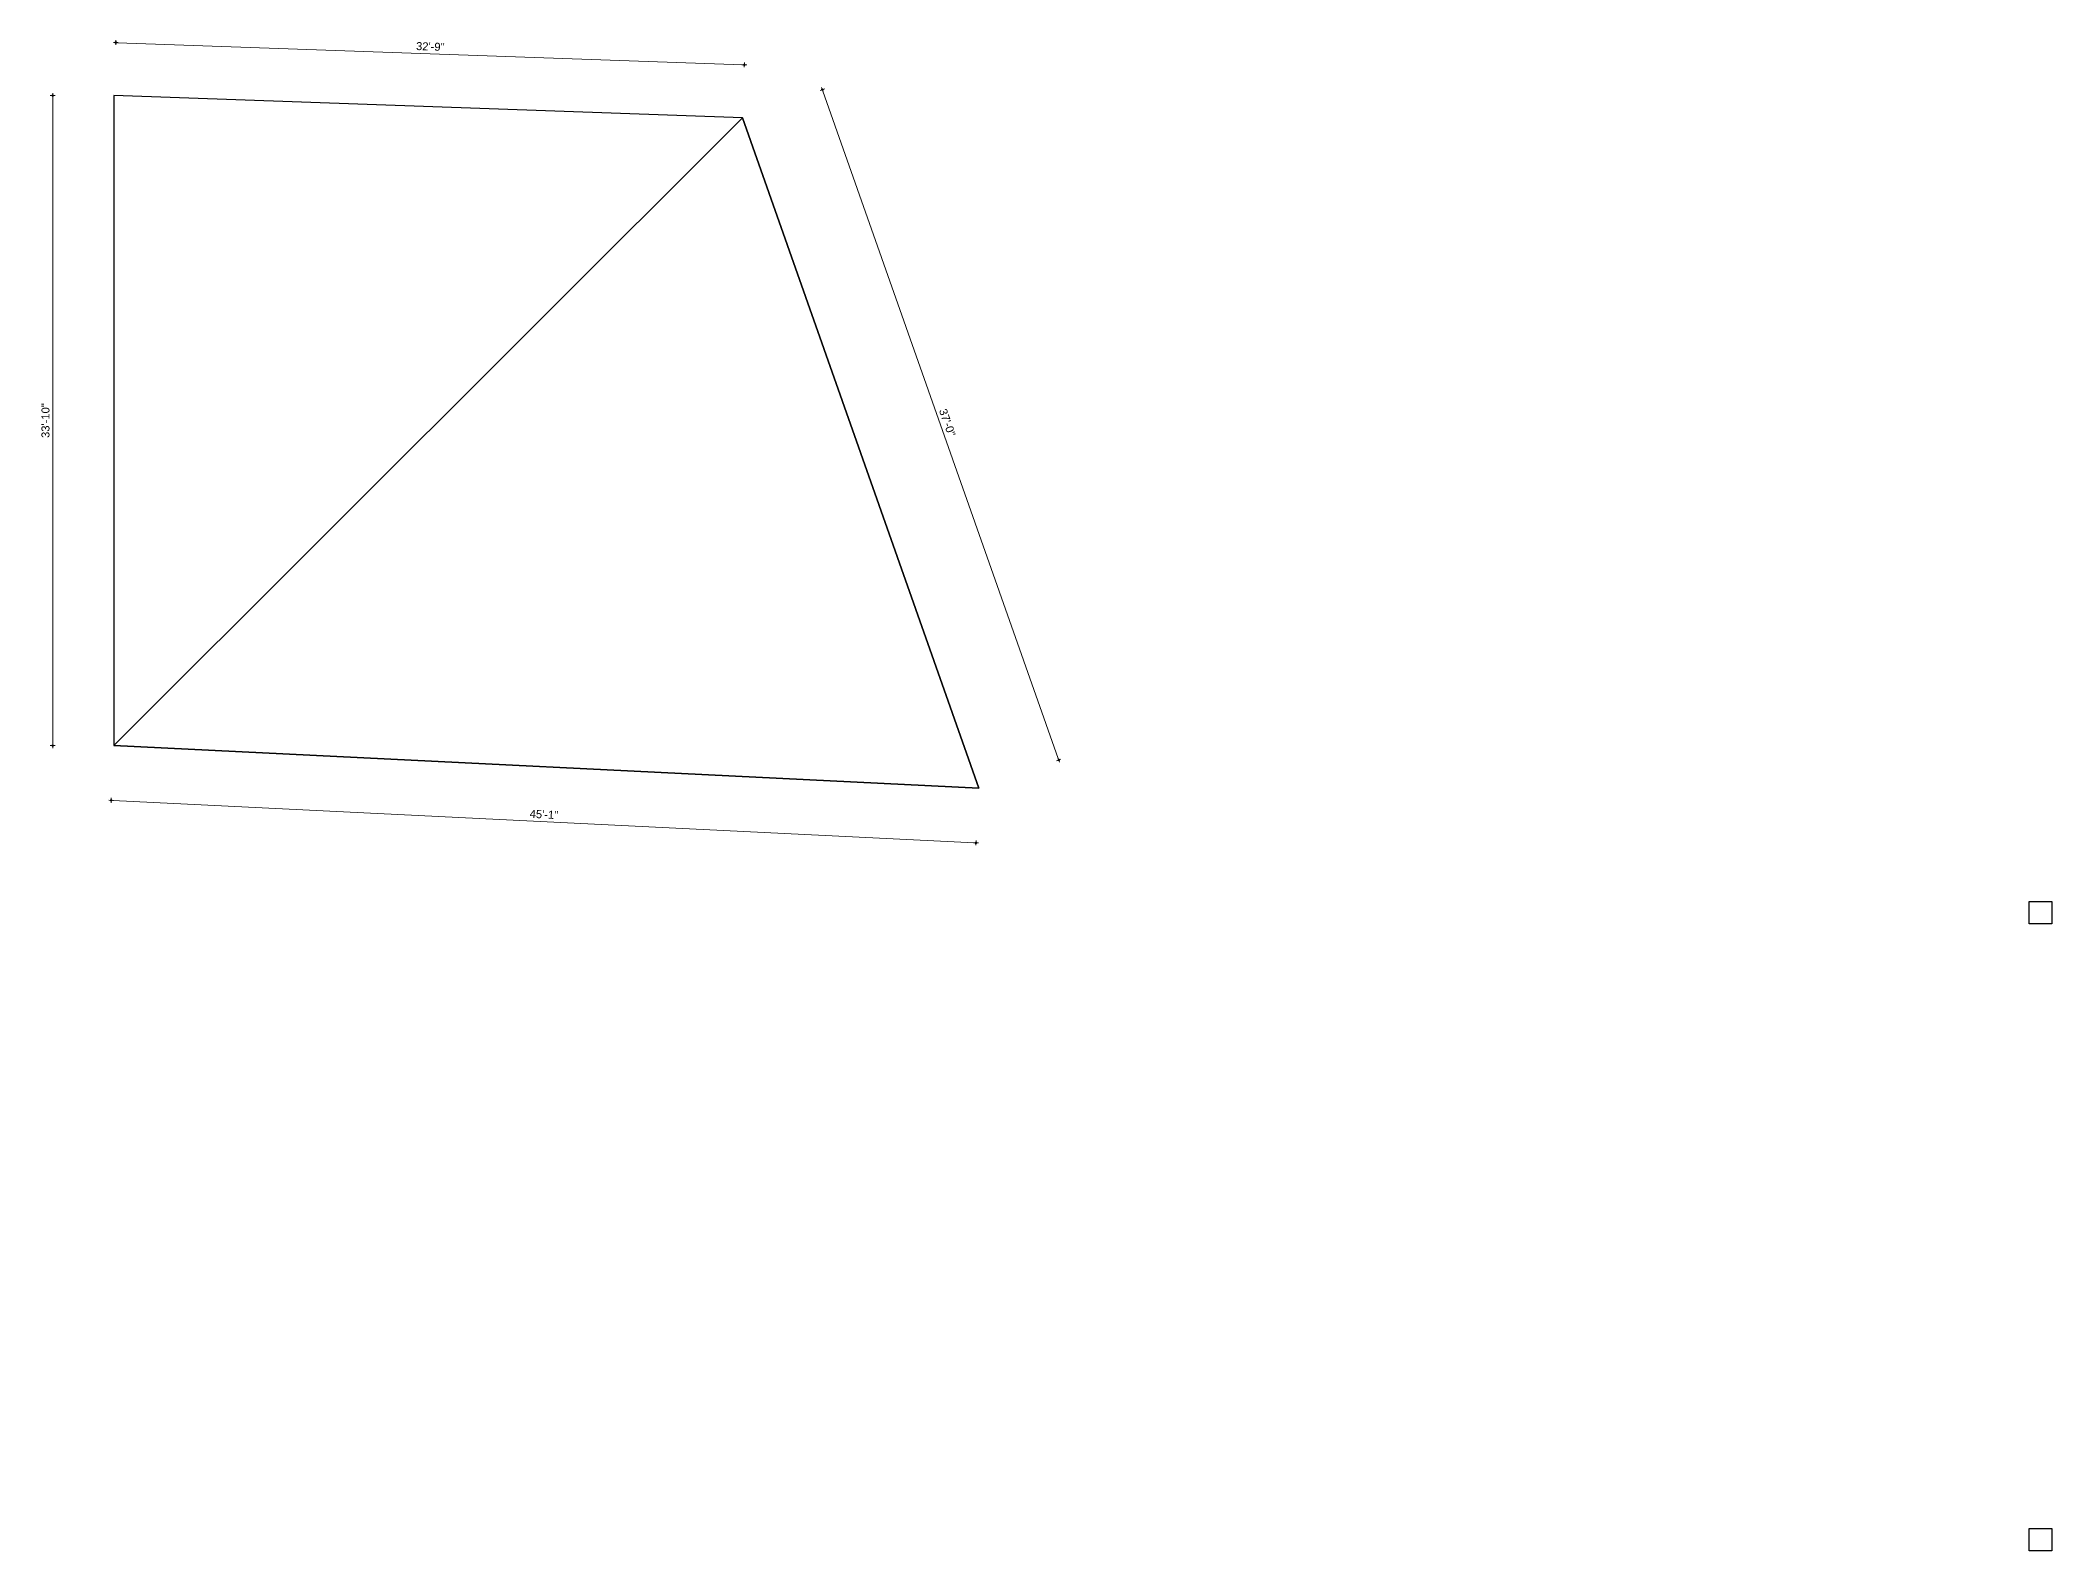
# Model space of a CAD drawing. Header units: inches. Extents: x -4105 to 11025, y -15557 to -3174.
# Drawn here: x -2121 to -864, y -13519 to -12575 of the extents above; entities that cross this region are included whole.
import ezdxf

# ---------------------------------------------------------------- set-up
doc = ezdxf.new("R2010")
doc.units = ezdxf.units.IN
doc.header["$LTSCALE"] = 0.5
doc.header["$MEASUREMENT"] = 0
doc.header["$PDMODE"] = 66
doc.layers.add('hatch', color=9, linetype='Continuous', lineweight=0)
doc.layers.add('Toilet', color=7, linetype='Continuous', lineweight=25)
doc.styles.get("Standard").update_dxf_attribs({"font": 'arial.ttf'})
doc.dimstyles.new('S8', dxfattribs={"dimtxt": 5, "dimasz": 1, "dimexe": 6, "dimexo": 18, "dimgap": 1.9375, "dimtad": 1, "dimdec": 0, "dimzin": 3, "dimdsep": 46, "dimlunit": 4, "dimtxsty": 'Standard', "dimblk": 'dot 2', "dimcen": 12, "dimse1": 1, "dimse2": 1, "dimclrd": 1, "dimclre": 1, "dimclrt": 256, "dimadec": 0, "dimazin": 0, "dimtfac": 0.75, "dimtdec": 0, "dimtix": 1, "dimtmove": 1, "dimatfit": 3, "dimldrblk": 'DOT', "dimfxl": 1, "dimtolj": 1, "dimtzin": 0, "dimlwd": 9, "dimlwe": 9, "dimarcsym": 0})

# ---------------------------------------------------------------- blocks, each defined once
blk = doc.blocks.new('dot1')
at = {"layer": 'hatch'}
h = blk.add_hatch(color=256, dxfattribs=at)
edge = h.paths.add_edge_path()
edge.add_arc((0, 0), 1, 0, 360)
for p, q in [((3, 0), (-3, 0)), ((0, 3), (0, -3))]:
    blk.add_line(p, q, dxfattribs=at)
blk.add_circle((0, 0), 1, dxfattribs=at)
blk = doc.blocks.new('dot 2')
at = {"layer": 'hatch', "xscale": 0.5, "yscale": 0.5, "zscale": 0.5}
blk.add_blockref('dot1', (0, 0), dxfattribs=at)
blk = doc.blocks.new('*D770')
at = {"layer": 'Defpoints', "color": 0, "transparency": 16777216}
for p in [(-2074.7, -12609.8), (-2112.9, -13015.8), (-2074.7, -13015.8)]:
    blk.add_point(p, dxfattribs=at)
at = {"layer": 'Toilet', "color": 1, "lineweight": 9, "transparency": 16777216}
blk.add_line((-2112.9, -12610.8), (-2112.9, -13014.8), dxfattribs=at)
for p, rotation in [((-2112.9, -12609.8), 90), ((-2112.9, -13015.8), 270)]:
    blk.add_blockref('dot 2', p, dxfattribs=dict(at, rotation=rotation))
at = {"layer": 'Toilet', "transparency": 16777216, "insert": (-2117.4, -12812.8), "char_height": 5, "attachment_point": 5, "rotation": 90}
blk.add_mtext('\\A1;33\'-10"', dxfattribs=at)
blk = doc.blocks.new('_Dot')
at = {"color": 0, "linetype": 'ByBlock', "lineweight": -2}
blk.add_line((-0.5, 0), (-1, 0), dxfattribs=at)
at = {"color": 0, "linetype": 'ByBlock', "const_width": 0.5}
blk.add_lwpolyline([(-0.25, 0, 1), (0.25, 0, 1)], format="xyb", close=True, dxfattribs=at)
blk = doc.blocks.new('*D771')
at = {"layer": 'Defpoints', "color": 0, "transparency": 16777216}
for p in [(-2073.5, -12576.7), (-2074.7, -12609.8), (-1681.9, -12623.7)]:
    blk.add_point(p, dxfattribs=at)
at = {"layer": 'Toilet', "color": 1, "lineweight": 9, "transparency": 16777216}
blk.add_line((-1681.8, -12590.6), (-2072.5, -12576.8), dxfattribs=at)
for p, rotation in [((-2073.5, -12576.7), 177.9779001232584), ((-1680.8, -12590.6), 357.9779001232583)]:
    blk.add_blockref('dot 2', p, dxfattribs=dict(at, rotation=rotation))
at = {"layer": 'Toilet', "transparency": 16777216, "insert": (-1877, -12579.2), "char_height": 5, "attachment_point": 5, "rotation": 357.9779}
blk.add_mtext('\\A1;32\'-9"', dxfattribs=at)
blk = doc.blocks.new('*D773')
at = {"layer": 'Defpoints', "color": 0, "transparency": 16777216}
for p in [(-1632, -12606.1), (-1681.9, -12623.7), (-1534.4, -13042.4)]:
    blk.add_point(p, dxfattribs=at)
at = {"layer": 'Toilet', "color": 1, "lineweight": 9, "transparency": 16777216}
blk.add_line((-1484.8, -13023.9), (-1631.7, -12607), dxfattribs=at)
for p, rotation in [((-1632, -12606.1), 109.4150373031909), ((-1484.4, -13024.8), 289.4150373031909)]:
    blk.add_blockref('dot 2', p, dxfattribs=dict(at, rotation=rotation))
at = {"layer": 'Toilet', "transparency": 16777216, "insert": (-1554, -12814), "char_height": 5, "attachment_point": 5, "rotation": 289.415}
blk.add_mtext('\\A1;37\'-0"', dxfattribs=at)

msp = doc.modelspace()

# ---------------------------------------------------------------- linework, layer by layer
at = {"layer": 'Toilet'}
for p, q in [((-2074.7, -12609.8), (-2074.7, -13015.8)), ((-1681.9, -12623.7), (-2074.7, -12609.8)), ((-2074.7, -13015.8), (-1681.9, -12623.7)), ((-1681.9, -12623.7), (-1534.4, -13042.4)), ((-1534.4, -13042.4), (-2074.7, -13015.8))]:
    msp.add_line(p, q, dxfattribs=at)
for points in [[(-1681.9, -12623.7), (-2074.7, -12609.8), (-2074.7, -13015.8), (-1534.4, -13042.4)], [(-878, -13113.2), (-864, -13113.2), (-864, -13127.2), (-878, -13127.2)], [(-878, -13504.7), (-864, -13504.7), (-864, -13518.7), (-878, -13518.7)]]:
    msp.add_lwpolyline(points, close=True, dxfattribs=at)

# ---------------------------------------------------------------- dimensions: what is measured, and where the dimension line sits
for p1, p2, distance, picture, middle in [((-1681.9, -12623.7), (-2074.7, -12609.8), -33.1, '*D771', (-1877, -12579.2)), ((-1534.4, -13042.4), (-1681.9, -12623.7), -52.9, '*D773', (-1554, -12814))]:
    dim = msp.add_aligned_dim(p1=p1, p2=p2, distance=distance, dimstyle='S8', override={"dimfxl": 2, "dimfxlon": 1, "dimarcsym": 1}, dxfattribs=at)
    dim.commit()
    dim.dimension.update_dxf_attribs({"geometry": picture, "text_midpoint": middle})
dim = msp.add_linear_dim(base=(-2112.9, -13015.8), p1=(-2074.7, -12609.8), p2=(-2074.7, -13015.8), angle=90, dimstyle='S8', override={"dimfxl": 2, "dimfxlon": 1, "dimarcsym": 1}, dxfattribs=at)
dim.commit()
dim.dimension.update_dxf_attribs({"geometry": '*D770', "text_midpoint": (-2117.4, -12812.8)})
msp.add_aligned_dim(p1=(-2074.7, -13015.8), p2=(-1534.4, -13042.4), distance=-34.2, dimstyle='S8', override={"dimfxl": 2, "dimfxlon": 1, "dimarcsym": 1}, dxfattribs=at).render()

doc.saveas('drawing.dxf')
